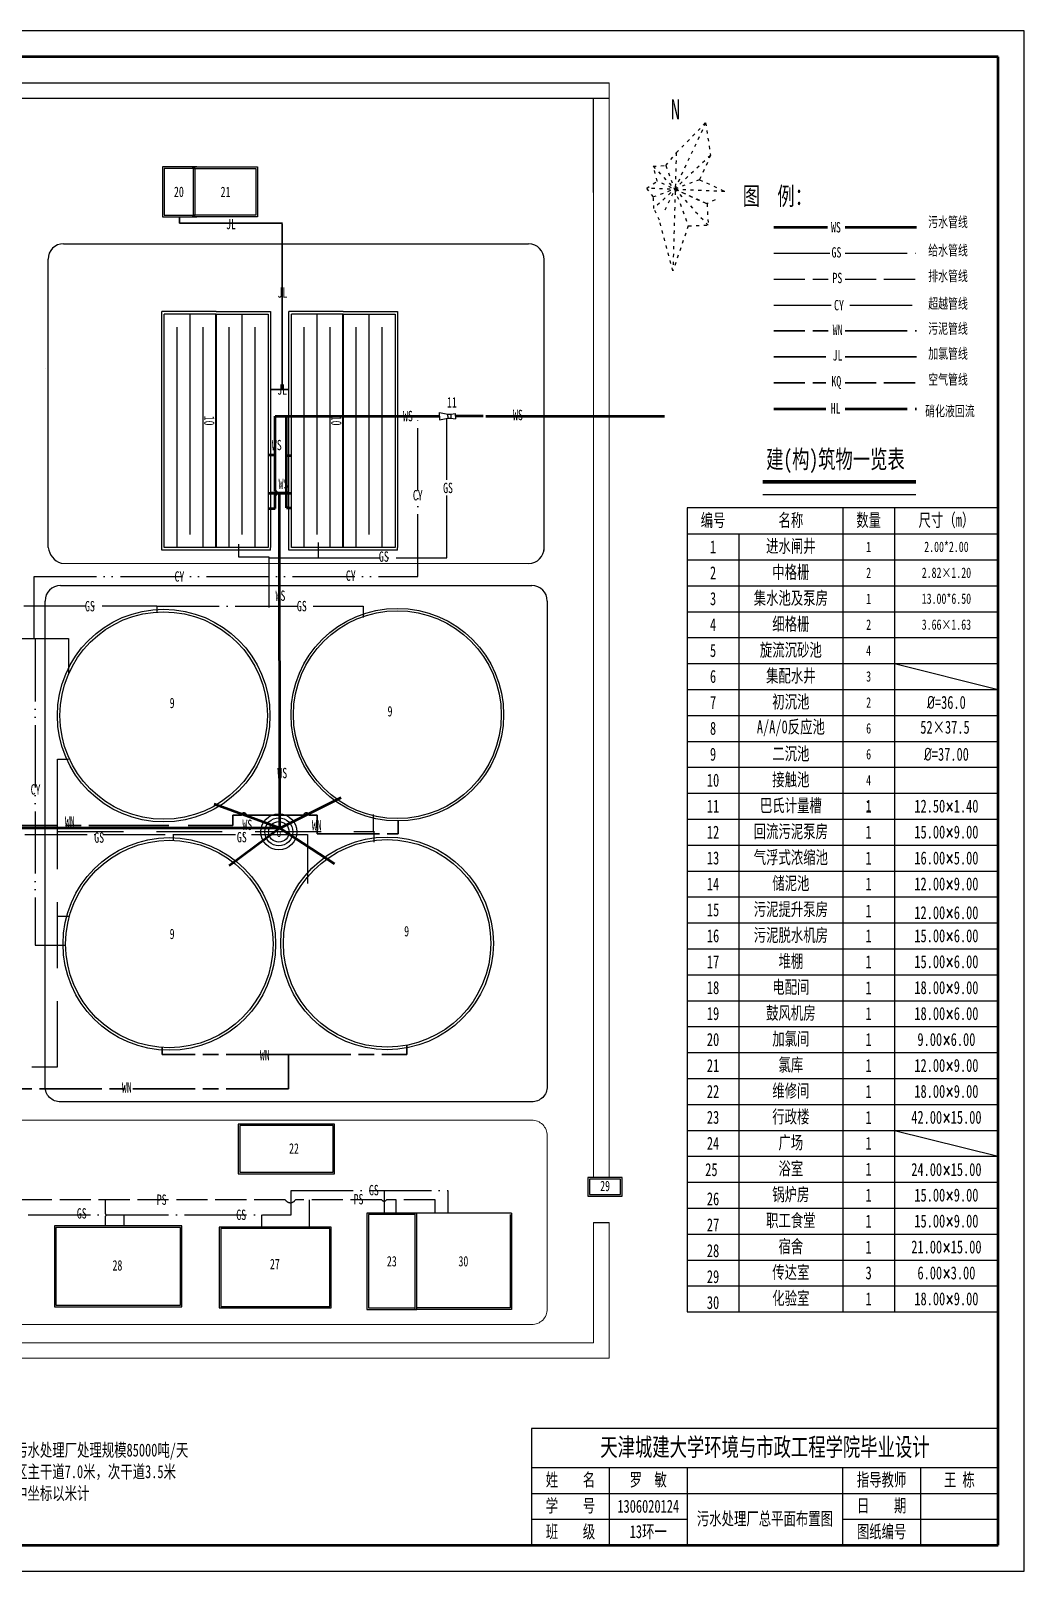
# Model space of a CAD drawing. Header units: millimetres. Extents: x 3398 to 7210, y -225 to 672.
# Drawn here: x 5297 to 5680, y 14 to 608 of the extents above; entities that cross this region are included whole.
import ezdxf
from ezdxf.enums import TextEntityAlignment as Align

# ---------------------------------------------------------------- set-up
doc = ezdxf.new("R2010")
doc.units = ezdxf.units.MM
for name, pattern in [('ACAD_ISO02W100', [15, 12, -3]), ('ACAD_ISO03W100', [30, 12, -18]), ('ACAD_ISO04W100', [30, 24, -3, 0, -3]), ('ACAD_ISO05W100', [33, 24, -3, 0, -3, 0, -3]), ('ACAD_ISO08W100', [36, 24, -3, 6, -3]), ('ACAD_ISO11W100', [33, 12, -3, 12, -3, 0, -3]), ('DASHEDX2', [38.1, 25.4, -12.7])]:
    doc.linetypes.add(name, pattern=pattern)
for name, color, linetype, lineweight in [('加氯线', 4, 'Continuous', 35), ('污水管线', 5, 'Continuous', 50), ('污泥管线', 40, 'ACAD_ISO08W100', 50), ('消化液回流', 1, 'ACAD_ISO08W100', 50), ('空气管线', 30, 'ACAD_ISO11W100', 35)]:
    doc.layers.add(name, color=color, linetype=linetype, lineweight=lineweight)
for name, color, linetype in [('厂区排水管线', 252, 'ACAD_ISO02W100'), ('厂区给水管', 150, 'ACAD_ISO04W100'), ('图框线和图表线', 7, 'Continuous'), ('文字', 7, 'Continuous'), ('污水处理构筑物', 6, 'Continuous'), ('绿地', 3, 'Continuous'), ('草地', 96, 'Continuous'), ('超越管线', 7, 'ACAD_ISO05W100'), ('辅助构筑物和建筑物', 1, 'Continuous')]:
    doc.layers.add(name, color=color, linetype=linetype)
doc.styles.add('52', font='', dxfattribs={"width": 0.7, "height": 5})
doc.styles.get("Standard").update_dxf_attribs({"font": 'txt', "bigfont": 'gbcbig.shx'})
doc.styles.add('长仿宋', font='simfang.ttf', dxfattribs={"width": 0.7, "height": 4})
doc.styles.get('52').set_extended_font_data('FangSong_GB2312')

msp = doc.modelspace()

# ---------------------------------------------------------------- linework, layer by layer
at = {"lineweight": -3}
for p, q in [((5680.151, 608.053), (4839.151, 608.053)), ((5680.151, 14.053), (5680.151, 608.053)), ((4839.151, 14.053), (5680.151, 14.053))]:
    msp.add_line(p, q, dxfattribs=at)
at = {"lineweight": 50}
for p, q in [((5670.151, 598.053), (4864.151, 598.053)), ((5670.151, 24.053), (5670.151, 598.053)), ((4864.151, 24.053), (5670.151, 24.053))]:
    msp.add_line(p, q, dxfattribs=at)
for p, q in [((5514.029, 545.682), (5514.029, 582.053)), ((5454.655, 459.46), (5454.655, 460.84)), ((5454.655, 460.84), (5457.805, 460.212)), ((5454.655, 459.46), (5454.655, 458.08)), ((5454.655, 458.08), (5457.805, 458.708)), ((5457.805, 459.46), (5457.805, 460.212)), ((5457.805, 460.212), (5459.005, 460.212)), ((5457.805, 459.46), (5457.805, 458.708)), ((5457.805, 458.708), (5459.005, 458.708)), ((5459.005, 460.212), (5460.805, 460.51)), ((5459.005, 460.212), (5459.005, 458.708)), ((5459.005, 458.708), (5460.805, 458.41)), ((5460.805, 459.46), (5460.805, 460.51)), ((5460.805, 459.985), (5460.805, 458.41)), ((5460.805, 459.46), (5460.805, 458.41)), ((5630.151, 364.053), (5670.151, 354.053)), ((5630.151, 184.053), (5670.151, 174.053))]:
    msp.add_line(p, q)
at = {"layer": '加氯线'}
for p, q in [((5354.423, 536.346), (5354.423, 533.864)), ((5354.423, 533.864), (5394.085, 533.864)), ((5393.969, 533.621), (5393.969, 508.061)), ((5583.576, 482.296), (5603.677, 482.296)), ((5611.076, 482.296), (5638.576, 482.296))]:
    msp.add_line(p, q, dxfattribs=at)
at = {"layer": '厂区排水管线', "color": 3, "linetype": 'ByBlock'}
for p, q in [((5309.674, 525.948), (5489.029, 525.857)), ((5303.674, 408.756), (5303.674, 519.948)), ((5495.029, 407.665), (5495.029, 519.857)), ((5308.674, 402.756), (5489.029, 402.665))]:
    msp.add_line(p, q, dxfattribs=at)
at = {"layer": '厂区排水管线'}
for p, q in [((5583.576, 512.296), (5604.549, 512.296)), ((5611.076, 512.296), (5638.576, 512.296)), ((5395.174, 157.293), (5218.27, 157.293)), ((5325.739, 157.293), (5325.739, 151.97)), ((5432.354, 157.295), (5399.039, 157.229)), ((5404.382, 157.239), (5404.382, 146.773)), ((5452.905, 157.293), (5434.204, 157.293)), ((5437.788, 157.293), (5437.788, 152.152)), ((5452.905, 152.152), (5452.905, 157.293)), ((5325.739, 150.82), (5325.739, 147.23))]:
    msp.add_line(p, q, dxfattribs=at)
at = {"layer": '厂区排水管线', "color": 4, "linetype": 'ByBlock', "lineweight": 30}
for q in [(5393.957, 508.061), (5389.484, 469.715), (5396.484, 469.715)]:
    msp.add_line((5393.957, 469.715), q, dxfattribs=at)
at = {"layer": '厂区排水管线', "color": 0, "linetype": 'ACAD_ISO05W100', "lineweight": -3}
for p, q in [((5446.311, 397.636), (5446.311, 458.974)), ((5298.352, 373.604), (5298.352, 397.636)), ((5298.352, 397.636), (5446.311, 397.636)), ((5022.946, 373.741), (5311.58, 373.741)), ((5298.745, 373.433), (5298.745, 255.432)), ((5311.58, 373.741), (5311.58, 360.384)), ((5298.745, 255.432), (5310.167, 255.432))]:
    msp.add_line(p, q, dxfattribs=at)
at = {"layer": '厂区排水管线', "color": 5, "linetype": 'ACAD_ISO04W100', "lineweight": -3}
for p, q in [((5457.503, 404.838), (5457.503, 458.508)), ((5377.211, 405.02), (5377.211, 410.092)), ((5407.911, 404.789), (5407.911, 410.783)), ((5388.984, 405.02), (5377.211, 405.02)), ((5388.984, 385.654), (5388.984, 405.02)), ((5388.984, 404.789), (5407.911, 404.789)), ((5407.866, 404.838), (5457.503, 404.838)), ((5294.382, 386.263), (5345.607, 386.263)), ((5345.607, 386.263), (5345.607, 383.669)), ((5345.711, 386.176), (5425.157, 386.176)), ((5425.157, 386.176), (5425.157, 381.876)), ((5294.745, 298.108), (5351.959, 298.108)), ((5351.959, 298.108), (5351.959, 295.766)), ((5352.001, 298.11), (5403.669, 298.11)), ((5403.669, 298.11), (5403.669, 279.302))]:
    msp.add_line(p, q, dxfattribs=at)
at = {"layer": '厂区排水管线', "color": 5, "linetype": 'ByBlock', "lineweight": 50}
for p, q in [((5471.487, 459.46), (5460.805, 459.46)), ((5395.617, 444.303), (5397.655, 444.303)), ((5388.496, 429.758), (5397.496, 429.758)), ((5393.098, 300.534), (5392.945, 429.758)), ((5395.641, 424.041), (5397.674, 424.041)), ((5369.539, 309.238), (5367.772, 309.891)), ((5393.098, 300.534), (5369.539, 309.238)), ((5393.098, 300.534), (5412.554, 310.316)), ((5412.554, 310.316), (5416.688, 312.394)), ((5393.098, 300.534), (5277.405, 300.534))]:
    msp.add_line(p, q, dxfattribs=at)
at = {"layer": '厂区排水管线', "color": 6, "linetype": 'ByBlock'}
for p, q in [((5389.496, 407.825), (5389.496, 408.825)), ((5438.496, 407.825), (5438.496, 408.825))]:
    msp.add_line(p, q, dxfattribs=at)
at = {"layer": '厂区排水管线', "color": 3, "linetype": 'ByBlock', "lineweight": -3}
for p, q in [((5308.496, 394.174), (5490.192, 394.174)), ((5302.496, 201.004), (5302.496, 388.174)), ((5496.192, 388.174), (5496.192, 201.004))]:
    msp.add_line(p, q, dxfattribs=at)
at = {"layer": '厂区排水管线', "linetype": 'DASHEDX2', "lineweight": -3}
for p, q in [((5307.26, 307.864), (5307.26, 327.167)), ((5307.26, 327.167), (5311.55, 327.167)), ((5307.26, 208.528), (5307.26, 307.864)), ((5429.195, 299.261), (5429.195, 305.878)), ((5307.359, 299.261), (5429.195, 299.261)), ((5429.356, 299.423), (5429.356, 295.226)), ((5307.251, 266.588), (5311.713, 266.588)), ((5183.158, 208.528), (5307.26, 208.528))]:
    msp.add_line(p, q, dxfattribs=at)
at = {"layer": '厂区排水管线', "color": 40, "linetype": 'ACAD_ISO08W100', "lineweight": 30}
for p, q in [((5374.995, 305.537), (5374.995, 301.637)), ((5347.662, 213.323), (5347.662, 216.012)), ((5442.072, 213.323), (5442.072, 216.888)), ((5396.413, 213.323), (5347.662, 213.323)), ((5396.413, 213.323), (5442.072, 213.323))]:
    msp.add_line(p, q, dxfattribs=at)
at = {"layer": '厂区排水管线', "color": 6, "linetype": 'ByBlock'}
for centre, radius in [((5348.245, 343.999), 41), ((5348.245, 343.999), 40), ((5438.379, 344.344), 41), ((5438.379, 344.344), 40.09), ((5438.379, 344.344), 40.09), ((5434.417, 256.149), 41), ((5350.435, 255.915), 41), ((5350.435, 255.915), 40), ((5434.417, 256.149), 40)]:
    msp.add_circle(centre, radius, dxfattribs=at)
at = {"layer": '厂区排水管线', "color": 3, "linetype": 'ByBlock'}
for centre, radius, start, end in [((5309.674, 519.948), 6, 90, 180), ((5489.029, 519.857), 6, 360, 90), ((5311.371, 410.086), 7.81, 189.805571, 249.805571), ((5489.029, 408.665), 6, 270, 0)]:
    msp.add_arc(centre, radius, start, end, dxfattribs=at)
at = {"layer": '厂区排水管线', "color": 3, "linetype": 'ByBlock', "lineweight": -3}
for centre, start, end in [((5308.496, 388.174), 90, 180), ((5490.192, 388.174), 0, 90)]:
    msp.add_arc(centre, 6, start, end, dxfattribs=at)
at = {"layer": '厂区排水管线'}
for centre, radius, start, end in [((5397.124, 158.367), 2.227, 208.833404, 329.267024), ((5433.28, 157.881), 1.096, 212.33259, 327.524253), ((5325.374, 151.395), 0.681, 302.413956, 57.586044)]:
    msp.add_arc(centre, radius, start, end, dxfattribs=at)
at = {"layer": '厂区给水管'}
for p, q in [((5583.576, 522.296), (5605.129, 522.296)), ((5611.076, 522.296), (5638.576, 522.296)), ((5397.406, 151.464), (5397.406, 160.813)), ((5397.406, 160.813), (5457.796, 160.813)), ((5433.323, 160.813), (5433.323, 152.152)), ((5457.796, 160.813), (5457.796, 152.152)), ((5265.942, 151.464), (5397.406, 151.464)), ((5332.902, 151.464), (5332.902, 147.23)), ((5385.925, 151.464), (5385.925, 146.773))]:
    msp.add_line(p, q, dxfattribs=at)
at = {"layer": '图框线和图表线', "color": 0, "linetype": 'ACAD_ISO03W100', "ltscale": 0.1}
for p, q in [((5557.284, 572.554), (5541.034, 537.662)), ((5557.284, 572.554), (5541.034, 537.662)), ((5545.954, 561.012), (5557.284, 572.554)), ((5545.954, 561.012), (5557.284, 572.554)), ((5557.284, 572.554), (5559.197, 559.998)), ((5557.284, 572.554), (5559.197, 559.998)), ((5559.197, 559.998), (5537.274, 539.538)), ((5559.197, 559.998), (5537.274, 539.538)), ((5541.896, 556.114), (5545.954, 561.012)), ((5541.896, 556.114), (5545.954, 561.012)), ((5545.954, 561.012), (5544.642, 515.449)), ((5545.954, 561.012), (5544.642, 515.449)), ((5559.197, 559.998), (5554.934, 550.633)), ((5559.197, 559.998), (5554.934, 550.633)), ((5537.063, 555.85), (5541.896, 556.114)), ((5537.063, 555.85), (5541.896, 556.114)), ((5537.063, 555.85), (5558.269, 533.127)), ((5538.586, 550.082), (5537.063, 555.85)), ((5537.063, 555.85), (5558.269, 533.127)), ((5538.586, 550.082), (5537.063, 555.85)), ((5541.896, 556.114), (5545.298, 547.026)), ((5541.896, 556.114), (5545.298, 547.026)), ((5534.564, 547.336), (5538.586, 550.082)), ((5534.564, 547.336), (5538.586, 550.082)), ((5564.629, 546.077), (5534.564, 547.336)), ((5537.214, 544), (5534.564, 547.336)), ((5564.629, 546.077), (5534.564, 547.336)), ((5537.214, 544), (5534.564, 547.336)), ((5554.934, 550.633), (5537.214, 544)), ((5554.934, 550.633), (5537.214, 544)), ((5557.812, 541.329), (5538.586, 550.082)), ((5557.812, 541.329), (5538.586, 550.082)), ((5545.298, 547.026), (5557.812, 541.329)), ((5545.298, 547.026), (5557.812, 541.329)), ((5537.274, 539.538), (5537.214, 544)), ((5537.274, 539.538), (5537.214, 544)), ((5539.432, 535.004), (5537.274, 539.538)), ((5539.432, 535.004), (5537.274, 539.538)), ((5544.642, 515.449), (5539.432, 535.004)), ((5544.642, 515.449), (5539.432, 535.004)), ((5550.607, 532.842), (5544.642, 515.449)), ((5550.607, 532.842), (5544.642, 515.449))]:
    msp.add_line(p, q, dxfattribs=at)
at = {"layer": '图框线和图表线', "linetype": 'ACAD_ISO03W100', "ltscale": 0.1}
for p, q in [((5545.298, 547.026), (5550.607, 532.842)), ((5545.298, 547.026), (5550.607, 532.842)), ((5554.934, 550.633), (5564.298, 546.37)), ((5554.934, 550.633), (5564.298, 546.37)), ((5560.925, 542.91), (5557.812, 541.329)), ((5560.925, 542.91), (5557.812, 541.329)), ((5557.812, 541.329), (5558.269, 533.127)), ((5557.812, 541.329), (5558.269, 533.127)), ((5550.607, 532.842), (5558.269, 533.127)), ((5550.607, 532.842), (5558.269, 533.127))]:
    msp.add_line(p, q, dxfattribs=at)
at = {"layer": '图框线和图表线', "lineweight": 70}
msp.add_line((5579.367, 434.114), (5638.367, 434.114), dxfattribs=at)
at = {"layer": '图框线和图表线'}
for p, q in [((5638.367, 429.114), (5579.367, 429.114)), ((5670.151, 424.053), (5550.151, 424.053)), ((5550.151, 424.053), (5550.151, 414.053)), ((5610.151, 424.053), (5610.151, 114.053)), ((5630.151, 424.191), (5630.151, 114.053)), ((5550.151, 414.053), (5550.151, 114.053)), ((5550.151, 414.053), (5670.151, 414.053)), ((5570.151, 414.053), (5570.151, 114.053)), ((5550.151, 404.053), (5670.151, 404.053)), ((5550.151, 394.053), (5670.151, 394.053)), ((5550.151, 384.053), (5670.151, 384.053)), ((5550.151, 374.053), (5670.151, 374.053)), ((5550.151, 364.053), (5670.151, 364.053)), ((5550.151, 354.053), (5670.151, 354.053)), ((5550.151, 344.053), (5670.151, 344.053)), ((5550.151, 334.053), (5670.151, 334.053)), ((5550.151, 324.053), (5670.151, 324.053)), ((5550.151, 314.053), (5670.151, 314.053)), ((5550.151, 304.053), (5670.151, 304.053)), ((5550.151, 294.053), (5670.151, 294.053)), ((5550.151, 284.053), (5670.151, 284.053)), ((5550.151, 274.053), (5670.151, 274.053)), ((5550.151, 264.053), (5670.151, 264.053)), ((5550.151, 254.053), (5670.151, 254.053)), ((5550.151, 244.053), (5670.151, 244.053)), ((5550.151, 234.053), (5670.151, 234.053)), ((5550.151, 224.053), (5670.151, 224.053)), ((5550.151, 214.053), (5670.151, 214.053)), ((5550.151, 204.053), (5670.151, 204.053)), ((5550.151, 194.053), (5670.151, 194.053)), ((5550.151, 184.053), (5670.151, 184.053)), ((5550.151, 174.053), (5670.151, 174.053)), ((5550.151, 164.053), (5670.151, 164.053)), ((5550.151, 154.053), (5670.151, 154.053)), ((5550.151, 144.053), (5670.151, 144.053)), ((5550.151, 134.053), (5670.151, 134.053)), ((5550.151, 124.053), (5670.151, 124.053)), ((5550.151, 114.053), (5670.151, 114.053)), ((5490.151, 54.053), (5670.151, 54.053)), ((5520.151, 24.053), (5520.151, 54.053)), ((5550.151, 54.053), (5550.151, 24.053)), ((5610.151, 24.053), (5610.151, 54.053)), ((5640.151, 54.053), (5640.151, 24.053)), ((5490.151, 44.053), (5670.151, 44.053)), ((5490.151, 34.053), (5550.151, 34.053)), ((5610.151, 34.053), (5670.151, 34.053))]:
    msp.add_line(p, q, dxfattribs=at)
at = {"layer": '图框线和图表线', "lineweight": -3}
for p, q in [((5670.151, 69.053), (5490.151, 69.053)), ((5490.151, 69.053), (5490.151, 24.053))]:
    msp.add_line(p, q, dxfattribs=at)
at = {"layer": '污水处理构筑物', "lineweight": -3}
for p, q in [((5368.496, 499.825), (5347.496, 499.825)), ((5347.496, 407.825), (5347.496, 499.825)), ((5368.496, 499.825), (5389.496, 499.825)), ((5389.496, 499.825), (5389.496, 408.825)), ((5396.496, 407.825), (5396.496, 499.825)), ((5417.496, 499.825), (5396.496, 499.825)), ((5417.496, 499.825), (5438.496, 499.825)), ((5438.496, 499.825), (5438.496, 408.825)), ((5348.496, 408.825), (5348.496, 498.825)), ((5368.496, 498.825), (5348.496, 498.825)), ((5353.496, 408.825), (5353.496, 493.825)), ((5358.496, 413.825), (5358.496, 498.825)), ((5363.496, 408.825), (5363.496, 493.825)), ((5368.196, 498.825), (5368.196, 408.825)), ((5368.496, 498.825), (5368.496, 408.825)), ((5368.496, 498.825), (5388.496, 498.825)), ((5373.496, 408.825), (5373.496, 493.825)), ((5378.496, 413.825), (5378.496, 498.825)), ((5383.496, 408.825), (5383.496, 493.825)), ((5388.496, 498.825), (5388.496, 408.825)), ((5397.496, 408.825), (5397.496, 498.825)), ((5417.496, 498.825), (5397.496, 498.825)), ((5402.496, 408.825), (5402.496, 493.825)), ((5407.496, 413.825), (5407.496, 498.825)), ((5412.496, 408.825), (5412.496, 493.825)), ((5417.196, 498.825), (5417.196, 408.825)), ((5417.496, 498.825), (5417.496, 408.825)), ((5417.496, 498.825), (5437.496, 498.825)), ((5422.496, 408.825), (5422.496, 493.825)), ((5427.496, 413.825), (5427.496, 498.825)), ((5432.496, 408.825), (5432.496, 493.825)), ((5437.496, 498.825), (5437.496, 408.825)), ((5368.496, 407.825), (5347.496, 407.825)), ((5368.496, 408.825), (5348.496, 408.825)), ((5388.496, 408.825), (5368.496, 408.825)), ((5389.496, 407.825), (5368.496, 407.825)), ((5417.496, 407.825), (5396.496, 407.825)), ((5417.496, 408.825), (5397.496, 408.825)), ((5437.496, 408.825), (5417.496, 408.825)), ((5438.496, 407.825), (5417.496, 407.825))]:
    msp.add_line(p, q, dxfattribs=at)
at = {"layer": '污水处理构筑物', "color": 6, "lineweight": -2}
for points in [[(5361.023, 555.546), (5347.823, 555.546), (5347.823, 536.346), (5361.023, 536.346)], [(5359.223, 555.546), (5384.423, 555.546), (5384.423, 536.346), (5359.223, 536.346)]]:
    msp.add_lwpolyline(points, dxfattribs=at)
for points in [[(5348.423, 554.946), (5348.423, 536.946), (5360.423, 536.946), (5360.423, 554.946)], [(5383.823, 554.946), (5383.823, 536.946), (5359.823, 536.946), (5359.823, 554.946)]]:
    msp.add_lwpolyline(points, close=True, dxfattribs=at)
at = {"layer": '污水处理构筑物'}
for radius in [6.917, 5.381, 3.97]:
    msp.add_circle((5392.669, 299.161), radius, dxfattribs=at)
at = {"layer": '污水管线', "lineweight": 50}
for p, q in [((5583.576, 532.296), (5604.258, 532.296)), ((5611.076, 532.296), (5638.576, 532.296)), ((5648.576, 532.296), (5648.576, 532.296))]:
    msp.add_line(p, q, dxfattribs=at)
at = {"layer": '污水管线'}
for p, q in [((5391.237, 430.529), (5391.237, 459.46)), ((5391.237, 459.46), (5395.62, 459.46)), ((5395.62, 430.219), (5395.62, 459.46)), ((5395.62, 459.46), (5454.655, 459.46)), ((5472.487, 459.46), (5541.41, 459.46)), ((5388.496, 444.585), (5391.237, 444.585)), ((5394.969, 429.758), (5389.496, 429.758)), ((5391.237, 423.907), (5391.237, 429.108)), ((5394.969, 429.758), (5397.496, 429.758)), ((5395.62, 424.041), (5395.62, 429.542)), ((5388.496, 423.907), (5391.237, 423.907)), ((5396.496, 424.041), (5395.62, 424.041)), ((5393.098, 300.534), (5373.571, 286.019)), ((5393.098, 300.534), (5414.205, 286.801))]:
    msp.add_line(p, q, dxfattribs=at)
for centre, radius in [((5391.237, 429.819), 0.711), ((5395.62, 429.881), 0.339)]:
    msp.add_arc(centre, radius, 270, 90, dxfattribs=at)
at = {"layer": '污泥管线', "linetype": 'ACAD_ISO02W100', "lineweight": 30}
msp.add_line((5583.576, 492.296), (5604.549, 492.296), dxfattribs=at)
at = {"layer": '污泥管线', "lineweight": 30}
for p, q in [((5611.076, 492.296), (5638.576, 492.296)), ((5374.96, 305.554), (5378.26, 305.541)), ((5380.153, 305.553), (5402.33, 305.57)), ((5404.276, 305.555), (5407.478, 305.554)), ((5407.478, 305.554), (5407.478, 298.338)), ((5438.73, 298.338), (5438.643, 303.354)), ((5343.383, 301.6), (5289.905, 301.564)), ((5343.383, 301.6), (5350.309, 301.6)), ((5357.742, 301.6), (5374.96, 301.6)), ((5407.478, 298.338), (5438.73, 298.338)), ((5396.413, 213.323), (5396.413, 200.066)), ((5396.413, 200.066), (5188.182, 200.066))]:
    msp.add_line(p, q, dxfattribs=at)
for centre in [(5379.211, 305.526), (5403.284, 305.57)]:
    msp.add_arc(centre, 0.954, 0, 180, dxfattribs=at)
at = {"layer": '消化液回流'}
for p, q in [((5583.576, 462.296), (5603.677, 462.296)), ((5611.076, 462.296), (5638.576, 462.296))]:
    msp.add_line(p, q, dxfattribs=at)
at = {"layer": '空气管线'}
for p, q in [((5583.576, 472.296), (5603.677, 472.296)), ((5611.076, 472.296), (5638.576, 472.296))]:
    msp.add_line(p, q, dxfattribs=at)
at = {"layer": '绿地', "lineweight": -3}
for p, q in [((4882.292, 588.053), (5520.051, 588.053)), ((4888.292, 582.053), (5520.029, 582.053))]:
    msp.add_line(p, q, dxfattribs=at)
msp.add_lwpolyline([(5302.496, 477.87), (5302.496, 477.87)], close=True, dxfattribs=at)
msp.add_lwpolyline([(5496.192, 201.004, -0.4142136), (5490.192, 195.004), (5308.496, 195.004, -0.4142136), (5302.496, 201.004)], format="xyb", dxfattribs=at)
at = {"layer": '草地', "color": 3, "lineweight": 9}
for p, q in [((5520.029, 588.053), (5520.029, 165.867)), ((5514.029, 582.053), (5514.029, 165.867)), ((5514.029, 102.144), (5514.029, 148.55)), ((5520.029, 96.144), (5520.029, 148.55)), ((4888.292, 102.144), (5514.029, 102.144)), ((4882.292, 96.144), (5520.029, 96.144))]:
    msp.add_line(p, q, dxfattribs=at)
at = {"layer": '草地'}
msp.add_line((5514.029, 148.55), (5520.029, 148.55), dxfattribs=at)
at = {"layer": '草地', "color": 3, "lineweight": 9}
msp.add_lwpolyline([(5247.357, 115.144, 0.4142136), (5253.357, 109.144), (5490.192, 109.144, 0.4142136), (5496.192, 115.144), (5496.192, 182.004, 0.4142136), (5490.192, 188.004), (5253.357, 188.004, 0.4142136), (5247.357, 182.004)], format="xyb", close=True, dxfattribs=at)
at = {"layer": '超越管线'}
for p, q in [((5583.576, 502.296), (5605.648, 502.296)), ((5612.946, 502.296), (5638.576, 502.296))]:
    msp.add_line(p, q, dxfattribs=at)
at = {"layer": '辅助构筑物和建筑物', "lineweight": -2}
for p, q in [((5445.256, 114.952), (5445.256, 152.152)), ((5445.856, 115.552), (5445.856, 151.552)), ((5481.856, 151.552), (5481.856, 115.552)), ((5482.456, 152.152), (5482.456, 114.952)), ((5482.456, 114.952), (5463.256, 114.952)), ((5481.856, 115.552), (5463.856, 115.552))]:
    msp.add_line(p, q, dxfattribs=at)
at = {"layer": '辅助构筑物和建筑物'}
for p, q in [((5482.456, 152.152), (5445.856, 152.152)), ((5463.856, 115.552), (5445.856, 115.552)), ((5463.256, 114.952), (5445.856, 114.952))]:
    msp.add_line(p, q, dxfattribs=at)
at = {"layer": '辅助构筑物和建筑物', "lineweight": -2}
for points in [[(5414.171, 167.27), (5414.171, 186.47), (5376.971, 186.47), (5376.971, 167.27)], [(5413.571, 167.87), (5413.571, 185.87), (5377.571, 185.87), (5377.571, 167.87)], [(5525.078, 165.867), (5511.878, 165.867), (5511.878, 158.667), (5525.078, 158.667)], [(5524.478, 165.267), (5512.478, 165.267), (5512.478, 159.267), (5524.478, 159.267)], [(5426.656, 114.952), (5445.856, 114.952), (5445.856, 152.152), (5426.656, 152.152)], [(5427.256, 115.552), (5445.256, 115.552), (5445.256, 151.552), (5427.256, 151.552)], [(5306.096, 147.23), (5306.096, 116.03), (5355.296, 116.03), (5355.296, 147.23)], [(5306.696, 146.63), (5306.696, 116.63), (5354.696, 116.63), (5354.696, 146.63)], [(5369.7, 146.773), (5369.7, 115.573), (5412.9, 115.573), (5412.9, 146.773)], [(5370.3, 146.173), (5370.3, 116.173), (5412.3, 116.173), (5412.3, 146.173)]]:
    msp.add_lwpolyline(points, close=True, dxfattribs=at)

# ---------------------------------------------------------------- texts
at = {"attachment_point": 5, "style": '长仿宋'}
for s, insert, char_height, width in [('20', (5354.123, 545.946), 4, 11.4), ('21', (5372.123, 545.946), 4, 23.4), ('11', (5459.436, 464.793), 4, 13.01942), ('硝化液回流', (5651.509, 461.224), 4, 23.38427), ('1', (5620.151, 409.053), 4, 20), ('2.00*2.00', (5650.151, 409.053), 4, 40), ('2', (5620.151, 399.053), 4, 20), ('2.82×1.20', (5650.151, 399.053), 4, 40), ('1', (5620.151, 389.053), 4, 20), ('13.00*6.50', (5650.151, 389.053), 4, 40), ('2', (5620.151, 379.053), 4, 20), ('3.66×1.63', (5650.151, 379.053), 4, 40), ('4', (5620.151, 369.053), 4, 20), ('3', (5620.151, 359.053), 4, 20), ('2', (5620.151, 349.053), 4, 20), ('6', (5620.151, 339.053), 4, 20), ('6', (5620.151, 329.053), 4, 20), ('{\\fISOCPEUR|b0|i0|c0|p34;%%C\\fSimSun|b0|i0|c134|p2;=}37.00', (5650.151, 329.053), 5, 40), ('4', (5620.151, 319.053), 4, 20), ('1', (5620.151, 309.053), 4, 20), ('6', (5392.669, 299.161), 4, 2.30836)]:
    msp.add_mtext(s, dxfattribs=dict(at, insert=insert, char_height=char_height, width=width))
at = {"char_height": 4, "width": 16.07109, "attachment_point": 5, "rotation": 270, "style": '长仿宋'}
for insert in [(5365.846, 457.734), (5414.846, 457.734)]:
    msp.add_mtext('10', dxfattribs=dict(at, insert=insert))
at = {"layer": 'Defpoints', "lineweight": -3, "char_height": 5, "width": 30, "attachment_point": 5, "style": '长仿宋'}
for s, insert in [('罗  敏', (5535.151, 49.053)), ('1306020124', (5535.151, 39.053)), ('13环一', (5535.151, 29.053))]:
    msp.add_mtext(s, dxfattribs=dict(at, insert=insert))
at = {"layer": '厂区排水管线', "color": 0, "linetype": 'ACAD_ISO05W100', "lineweight": -3, "char_height": 4, "attachment_point": 1, "style": '长仿宋'}
for s, width, insert in [('WS', 9.93717, (5440.557, 461.499)), ('WS', 9.93717, (5482.996, 461.902)), ('WS', 9.93717, (5389.982, 450.314)), ('WS', 9.93717, (5392.567, 435.328)), ('GS', 8.20997, (5456.017, 433.787)), ('CY', 7.12397, (5444.367, 430.967)), ('GS', 8.20997, (5431.251, 407.316)), ('CY', 5.90078, (5352.438, 399.631)), ('CY', 6.49288, (5418.522, 399.95)), ('WS', 9.93717, (5391.398, 392.223)), ('GS', 8.20997, (5317.893, 388.167)), ('GS', 8.20997, (5399.621, 388.205)), ('WS', 9.93717, (5392.084, 323.842)), ('CY', 5.86323, (5296.941, 317.527)), ('WS', 9.93717, (5378.621, 303.867)), ('GS', 8.20997, (5321.46, 298.95)), ('GS', 8.20997, (5376.476, 299.117)), ('GS', 8.20997, (5427.405, 163.001)), ('GS', 8.20997, (5314.75, 154.04)), ('GS', 8.20997, (5376.259, 153.484))]:
    msp.add_mtext_dynamic_manual_height_columns(s, width=width, gutter_width=20, heights=[0], dxfattribs=dict(at, insert=insert))
at = {"layer": '厂区排水管线', "color": 5, "linetype": 'ByBlock', "lineweight": 50, "char_height": 4, "attachment_point": 1, "style": '长仿宋'}
for insert in [(5350.565, 350.869), (5434.606, 347.674), (5350.565, 261.82), (5441.007, 262.854)]:
    msp.add_mtext_dynamic_manual_height_columns('{\\C0;9}', width=22.09282, gutter_width=20, heights=[0], dxfattribs=dict(at, insert=insert))
at = {"layer": '厂区排水管线', "color": 0, "linetype": 'ACAD_ISO05W100', "lineweight": -3, "insert": (5640.071, 342.015), "char_height": 5, "attachment_point": 1, "style": '长仿宋'}
msp.add_mtext('52×37.5', dxfattribs=at)
at = {"layer": '图框线和图表线', "style": '52', "width": 0.7}
msp.add_text('N', height=7.7, dxfattribs=at).set_placement((5545.633, 577.828), align=Align.MIDDLE)
msp.add_text('N', height=7.7, dxfattribs=at).set_placement((5545.633, 577.828), align=Align.MIDDLE)
at = {"layer": '图框线和图表线', "insert": (5281.43, 63.278), "char_height": 5, "width": 110.44399, "attachment_point": 1, "style": '长仿宋'}
msp.add_mtext('{\\fFangSong_GB2312|b0|i0|c134|p49;1.}该污水处理厂处理规模{\\fFangSong_GB2312|b0|i0|c134|p49;85000}吨{\\fFangSong_GB2312|b0|i0|c134|p49;/}天{\\fFangSong_GB2312|b0|i0|c134|p49;\\P2.}厂区主干道{\\fFangSong_GB2312|b0|i0|c134|p49;7.0}米，次干道{\\fFangSong_GB2312|b0|i0|c134|p49;3.5}米{\\fFangSong_GB2312|b0|i0|c134|p49;\\P3.}图中坐标以米计', dxfattribs=at)
at = {"layer": '文字', "style": '长仿宋'}
for s, insert, char_height, width, attachment_point in [('图  例：', (5571.603, 547.814), 7, 40.62448, 1), ('JL', (5372.309, 535.546), 4, 10.77679, 1), ('WS', (5605.65, 534.301), 4, 10.77679, 1), ('GS', (5605.83, 524.613), 4, 10.77679, 1), ('PS', (5606.189, 514.745), 4, 10.77679, 1), ('JL', (5392.159, 509.137), 4, 10.77679, 1), ('CY', (5606.806, 504.267), 4, 10.77679, 1), ('WN', (5606.287, 494.754), 4, 10.77679, 1), ('JL', (5606.25, 484.904), 4, 10.77679, 1), ('JL', (5392.056, 471.726), 4, 10.77679, 1), ('KQ', (5605.781, 474.904), 4, 10.77679, 1), ('KQ', (5605.781, 474.904), 4, 10.77679, 1), ('建(构)筑物一览表', (5580.63, 446.378), 7, 75, 1), ('编号', (5560.151, 419.053), 5, 20, 5), ('名称', (5590.151, 419.053), 5, 40, 5), ('{\\fFangSong|b0|i0|c134|p49;\\W0.7;数量}', (5620.151, 419.053), 5, 20, 5), ('尺寸（m）', (5650.151, 419.053), 5, 40, 5), ('1', (5560.151, 409.053), 5, 20, 5), ('{\\fFangSong|b0|i0|c134|p49;\\W0.7;进水闸井}', (5590.151, 409.053), 5, 40, 5), ('中格栅', (5590.151, 399.053), 5, 40, 5), ('{\\fFangSong|b0|i0|c134|p49;\\W0.7;集水池及泵房}', (5590.151, 389.053), 5, 40, 5), ('3', (5560.151, 389.053), 5, 20, 5), ('4', (5560.151, 379.053), 5, 20, 5), ('{\\fFangSong|b0|i0|c134|p49;\\W0.7;细格栅}', (5590.151, 379.053), 5, 40, 5), ('5', (5560.151, 369.053), 5, 20, 5), ('旋流沉砂池', (5590.151, 369.053), 5, 40, 5), ('集配水井', (5590.151, 359.053), 5, 40, 5), ('6', (5560.151, 359.053), 5, 20, 5), ('7', (5560.151, 349.053), 5, 20, 5), ('{\\fFangSong|b0|i0|c134|p49;\\W0.7;初沉池}', (5590.151, 349.053), 5, 40, 5), ('{\\fISOCPEUR|b0|i0|c0|p34;%%C\\fSimSun|b0|i0|c134|p2;=}36.0', (5650.151, 349.053), 5, 40, 5), ('8', (5560.151, 339.053), 5, 20, 5), ('{\\fFangSong|b0|i0|c134|p49;\\W0.7;A/A/0反应池}', (5590.151, 339.053), 5, 40, 5), ('9', (5560.151, 329.053), 5, 20, 5), ('{\\fFangSong|b0|i0|c134|p49;\\W0.7;二沉池}', (5590.151, 329.053), 5, 40, 5), ('10', (5560.151, 319.053), 5, 20, 5), ('{\\fFangSong|b0|i0|c134|p49;\\W0.7;接触池}', (5590.151, 319.053), 5, 40, 5), ('11', (5560.151, 309.053), 5, 20, 5), ('{\\fFangSong|b0|i0|c134|p49;\\W0.7;巴氏计量槽}', (5590.151, 309.053), 5, 40, 5), ('{\\fFangSong|b0|i0|c134|p49;\\W0.7;1}', (5620.151, 309.053), 5, 20, 5), ('12.50{\\Ftxt,gbcbig|c134;×}1.40', (5650.151, 309.053), 5, 40, 5), ('WN', (5310.153, 305.176), 4, 10.77679, 1), ('WN', (5405.41, 303.698), 4, 10.77679, 1), ('12', (5560.151, 299.053), 5, 20, 5), ('{\\fFangSong|b0|i0|c134|p49;\\W0.7;回流污泥泵房}', (5590.151, 299.053), 5, 40, 5), ('{\\fFangSong|b0|i0|c134|p49;\\W0.7;1}', (5620.151, 299.053), 5, 20, 5), ('15.00{\\Ftxt,gbcbig|c134;×}9.00', (5650.151, 299.053), 5, 40, 5), ('13', (5560.151, 289.053), 5, 20, 5), ('{\\fFangSong_GB2312|b0|i0|c134|p49;气浮式浓缩池}', (5590.151, 289.053), 5, 40, 5), ('1', (5620.151, 289.053), 5, 20, 5), ('16.00{\\Ftxt,gbcbig|c134;×}5.00', (5650.151, 289.053), 5, 40, 5), ('14', (5560.151, 279.053), 5, 20, 5), ('{\\fFangSong_GB2312|b0|i0|c134|p49;储泥池}', (5590.151, 279.053), 5, 40, 5), ('{\\fFangSong|b0|i0|c134|p49;\\W0.7;1}', (5620.151, 279.053), 5, 20, 5), ('12.00{\\Ftxt,gbcbig|c134;×}9.00', (5650.151, 279.053), 5, 40, 5), ('15', (5560.151, 269.053), 5, 20, 5), ('{\\fFangSong_GB2312|b0|i0|c134|p49;污泥提升泵房}', (5590.151, 269.036), 5, 40, 5), ('1', (5620.142, 268.653), 5, 20, 5), ('12.00{\\Ftxt,gbcbig|c134;×}6.00', (5650.151, 267.95), 5, 40, 5), ('16', (5560.151, 259.053), 5, 20, 5), ('{\\fFangSong_GB2312|b0|i0|c134|p49;污泥脱水机房}', (5590.151, 259.053), 5, 40, 5), ('{\\fFangSong|b0|i0|c134|p49;\\W0.7;1}', (5620.151, 259.053), 5, 20, 5), ('15.00{\\Ftxt,gbcbig|c134;×}6.00', (5650.151, 259.053), 5, 40, 5), ('17', (5560.151, 249.053), 5, 20, 5), ('{\\fFangSong|b0|i0|c134|p49;\\W0.7;堆棚}', (5590.151, 249.053), 5, 40, 5), ('{\\fFangSong|b0|i0|c134|p49;\\W0.7;1}', (5620.151, 249.053), 5, 20, 5), ('15.00{\\Ftxt,gbcbig|c134;×}6.00', (5650.151, 249.053), 5, 40, 5), ('18', (5560.151, 239.053), 5, 20, 5), ('{\\fFangSong_GB2312|b0|i0|c134|p49;电配间}', (5590.151, 239.053), 5, 40, 5), ('{\\fFangSong|b0|i0|c134|p49;\\W0.7;1}', (5620.151, 239.053), 5, 20, 5), ('18.00{\\Ftxt,gbcbig|c134;×}9.00', (5650.151, 239.053), 5, 40, 5), ('{\\fFangSong_GB2312|b0|i0|c134|p49;鼓风机房}', (5590.151, 229.053), 5, 40, 5), ('19', (5560.151, 229.053), 5, 20, 5), ('{\\fFangSong|b0|i0|c134|p49;\\W0.7;1}', (5620.151, 229.053), 5, 20, 5), ('18.00{\\Ftxt,gbcbig|c134;×}6.00', (5650.151, 229.053), 5, 40, 5), ('20', (5560.151, 219.053), 5, 20, 5), ('{\\fFangSong|b0|i0|c134|p49;\\W0.7;加氯间}', (5590.151, 219.053), 5, 40, 5), ('{\\fFangSong|b0|i0|c134|p49;\\W0.7;1}', (5620.151, 219.053), 5, 20, 5), ('9.00{\\Ftxt,gbcbig|c134;×}6.00', (5650.151, 219.053), 5, 40, 5), ('WN', (5385.35, 215.085), 4, 10.77679, 1), ('21', (5560.151, 209.053), 5, 20, 5), ('{\\fFangSong|b0|i0|c134|p49;\\W0.7;氯库}', (5590.151, 209.053), 5, 40, 5), ('{\\fFangSong|b0|i0|c134|p49;\\W0.7;1}', (5620.151, 209.053), 5, 20, 5), ('12.00{\\Ftxt,gbcbig|c134;×}9.00', (5650.151, 209.053), 5, 40, 5), ('WN', (5332.137, 202.615), 4, 10.77679, 1), ('{\\fFangSong|b0|i0|c134|p49;\\W0.7;维修间}', (5590.151, 199.053), 5, 40, 5), ('22', (5560.151, 199.053), 5, 20, 5), ('{\\fFangSong|b0|i0|c134|p49;\\W0.7;1}', (5620.151, 199.053), 5, 20, 5), ('18.00{\\Ftxt,gbcbig|c134;×}9.00', (5650.151, 199.053), 5, 40, 5), ('23', (5560.151, 189.053), 5, 20, 5), ('{\\fFangSong|b0|i0|c134|p49;\\W0.7;行政楼}', (5590.151, 189.053), 5, 40, 5), ('{\\fFangSong|b0|i0|c134|p49;\\W0.7;1}', (5620.151, 189.053), 5, 20, 5), ('42.00{\\Ftxt,gbcbig|c134;×}15.00', (5650.151, 189.053), 5, 40, 5), ('22', (5396.623, 179.075), 4, 0.98258, 1), ('24', (5560.151, 179.053), 5, 20, 5), ('{\\fFangSong_GB2312|b0|i0|c134|p49;广场}', (5590.151, 179.053), 5, 40, 5), ('{\\fFangSong|b0|i0|c134|p49;\\W0.7;1}', (5620.151, 179.053), 5, 20, 5), ('{\\fFangSong_GB2312|b0|i0|c134|p49;浴室}', (5590.151, 169.053), 5, 40, 5), ('25', (5559.505, 168.885), 5, 20, 5), ('{\\fFangSong|b0|i0|c134|p49;\\W0.7;1}', (5620.151, 169.053), 5, 20, 5), ('24.00{\\Ftxt,gbcbig|c134;×}15.00', (5650.151, 168.912), 5, 40, 5), ('{\\fFangSong_GB2312|b0|i0|c134|p49;锅炉房}', (5590.151, 159.053), 5, 40, 5), ('{\\fFangSong|b0|i0|c134|p49;\\W0.7;1}', (5620.151, 159.053), 5, 20, 5), ('15.00{\\Ftxt,gbcbig|c134;×}9.00', (5650.151, 159.053), 5, 40, 5), ('PS', (5345.583, 159.319), 4, 10.77679, 1), ('PS', (5421.499, 159.502), 4, 10.77679, 1), ('26', (5560.151, 157.62), 5, 20, 5), ('{\\fFangSong_GB2312|b0|i0|c134|p49;职工食堂}', (5590.151, 149.053), 5, 40, 5), ('{\\fFangSong|b0|i0|c134|p49;\\W0.7;1}', (5620.151, 149.053), 5, 20, 5), ('15.00{\\Ftxt,gbcbig|c134;×}9.00', (5650.151, 149.053), 5, 40, 5), ('{\\fFangSong_GB2312|b0|i0|c134|p49;宿舍}', (5590.151, 139.053), 5, 40, 5), ('28', (5560.151, 137.62), 5, 20, 5), ('{\\fFangSong|b0|i0|c134|p49;\\W0.7;1}', (5620.151, 139.053), 5, 20, 5), ('21.00{\\Ftxt,gbcbig|c134;×}15.00', (5650.151, 139.053), 5, 40, 5), ('28', (5328.514, 133.987), 4, 0.98258, 1), ('27', (5389.248, 134.495), 4, 0.98258, 1), ('{\\fFangSong|b0|i0|c134|p49;\\W0.7;传达室}', (5590.151, 129.053), 5, 40, 5), ('3', (5620.151, 129.053), 5, 20, 5), ('6.00{\\Ftxt,gbcbig|c134;×}3.00', (5650.151, 129.053), 5, 40, 5), ('29', (5560.151, 127.62), 5, 20, 5), ('30', (5560.151, 117.62), 5, 20, 5), ('{\\fFangSong|b0|i0|c134|p49;\\W0.7;化验室}', (5590.151, 119.053), 5, 40, 5), ('{\\fFangSong|b0|i0|c134|p49;\\W0.7;1}', (5620.151, 119.053), 5, 20, 5), ('18.00{\\Ftxt,gbcbig|c134;×}9.00', (5650.151, 119.053), 5, 40, 5), ('{\\fFangSong_GB2312|b0|i0|c134|p49;天津城建大学环境与市政工程学院毕业设计}', (5580.151, 61.553), 7, 180, 5), ('{\\fFangSong_GB2312|b0|i0|c134|p49;姓    名}', (5505.151, 49.053), 5, 30, 5), ('{\\fFangSong_GB2312|b0|i0|c134|p49;指导教师}', (5625.151, 49.053), 5, 30, 5), ('王 栋', (5655.151, 49.053), 5, 30, 5), ('{\\fFangSong_GB2312|b0|i0|c134|p49;学    号}', (5505.151, 39.053), 5, 30, 5), ('{\\fFangSong_GB2312|b0|i0|c134|p49;日    期}', (5625.151, 39.053), 5, 30, 5), ('{\\fFangSong_GB2312|b0|i0|c134|p49;污水处理厂总平面布置图}', (5580.151, 34.053), 5, 60, 5), ('{\\fFangSong_GB2312|b0|i0|c134|p49;班    级}', (5505.151, 29.053), 5, 30, 5), ('{\\fFangSong_GB2312|b0|i0|c134|p49;图纸编号}', (5625.151, 29.053), 5, 30, 5)]:
    msp.add_mtext(s, dxfattribs=dict(at, insert=insert, char_height=char_height, width=width, attachment_point=attachment_point))
at = {"layer": '文字', "char_height": 4, "attachment_point": 1, "style": '长仿宋'}
for s, insert in [('污水管线', (5643.13, 536.343)), ('给水管线', (5643.13, 525.436)), ('排水管线', (5643.13, 515.543)), ('超越管线', (5643.13, 504.89)), ('污泥管线', (5643.13, 495.251)), ('加氯管线', (5643.13, 485.613)), ('空气管线', (5643.13, 475.613))]:
    msp.add_mtext(s, dxfattribs=dict(at, insert=insert))
at = {"layer": '文字', "char_height": 5, "width": 20, "attachment_point": 5}
for s, insert in [('{\\fFangSong|b0|i0|c134|p49;\\W0.7;2}', (5560.151, 399.053)), ('{\\fFangSong|b0|i0|c134|p49;\\W0.7;27}', (5560.151, 147.62))]:
    msp.add_mtext(s, dxfattribs=dict(at, insert=insert))
at = {"layer": '消化液回流', "insert": (5607.414, 462.466), "char_height": 4, "width": 7.51245, "attachment_point": 5, "style": '长仿宋'}
msp.add_mtext('HL', dxfattribs=at)
at = {"layer": '超越管线', "insert": (5518.501, 162.584), "char_height": 4, "width": 6, "attachment_point": 5, "style": '长仿宋'}
msp.add_mtext('29', dxfattribs=at)
at = {"layer": '辅助构筑物和建筑物', "char_height": 4, "attachment_point": 5, "style": '长仿宋'}
for s, insert, width in [('{\\C7;23}', (5436.256, 133.552), 18), ('{\\C7;30}', (5463.856, 133.552), 36)]:
    msp.add_mtext(s, dxfattribs=dict(at, insert=insert, width=width))

doc.saveas('drawing.dxf')
